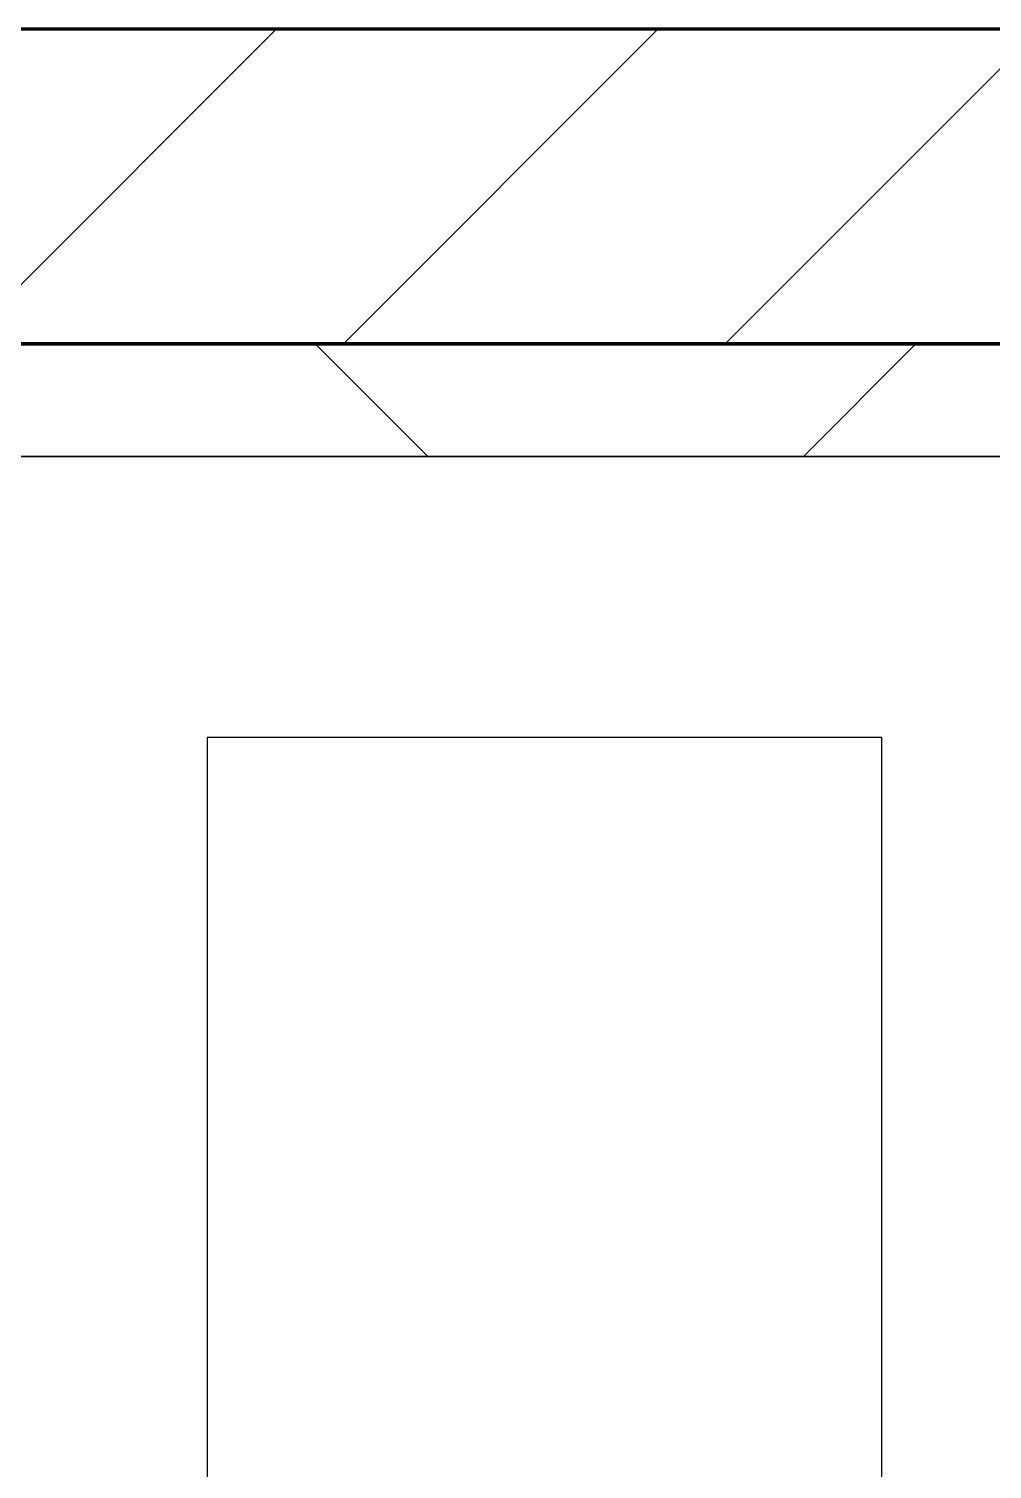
# Model space of a CAD drawing. Header units: millimetres. Extents: x -678720 to -601931, y -306 to 39239.
# Drawn here: x -653203 to -652775, y 8119 to 8759 of the extents above; entities that cross this region are included whole.
import ezdxf
from ezdxf.xclip import XClip

# ---------------------------------------------------------------- set-up
doc = ezdxf.new("R2010")
doc.units = ezdxf.units.MM
doc.header["$XCLIPFRAME"] = 0
doc.layers.add('000 - WIPEOUT', color=250, linetype='Continuous')
doc.layers.add('A11_ALU.SOLID SHEET', color=2, linetype='Continuous')
for name, color, linetype, lineweight in [('A-GLAZ-CURT', 2, 'Continuous', 9), ('A-WALL', 5, 'Continuous', 35), ('A-WALL-FNSH', 2, 'Continuous', 35), ('A-WALL-PATT', 1, 'Continuous', 35)]:
    doc.layers.add(name, color=color, linetype=linetype, lineweight=lineweight)

# ---------------------------------------------------------------- blocks, each defined once
blk = doc.blocks.new('PPLS-PP19_Custom Tile Pattern - Custom Tile Pattern-V56-4234-01 ENLARGED MULTI-PURPOSE LEVEL - REFLECTED CEILING PLAN - SHEET 5')
at = {"layer": 'A-GLAZ-CURT'}
for p, q in [((-300, 0), (300, 0)), ((300, 0), (-300, 0)), ((195.99, 0), (213.31, 0)), ((213.31, 0), (195.99, 0)), ((230.06, 0), (300, 0)), ((-300, -50), (300, -50)), ((300, -50), (-300, -50))]:
    blk.add_line(p, q, dxfattribs=at)
for points, knots in [([(-300, 0), (-284.65, 0), (-236.57, 0), (-174.61, 0), (-129.95, 0), (-110.8, 0), (-99.5, 0), (-91.46, 0)], [-5323.127839, -5323.127839, -5323.127839, -5323.127839, -4502.809032, -2700.551212, -1002.059161, -460.363443, 0, 0, 0, 0]), ([(-26.75, 0), (-27.82, 0), (-36.18, 0), (-53.55, 0), (-78.2, 0), (-110.94, 0), (-130.16, 0), (-146.68, 0), (-148.42, 0)], [-8718.362214, -8718.362214, -8718.362214, -8718.362214, -8532.293389, -8073.216054, -7508.296369, -7004.680444, -6449.282163, -6299.674787, -6299.674787, -6299.674787, -6299.674787]), ([(-148.05, 0), (-146.2, 0), (-141.27, 0), (-127.26, 0), (-107.3, 0), (-90.42, 0), (-75.26, 0), (-68.41, 0), (-65.12, 0), (-63.63, 0)], [-4789.005191, -4789.005191, -4789.005191, -4789.005191, -4440.880425, -4054.690705, -3793.097032, -3402.597032, -3144.956779, -3050.982048, -2969.237017, -2969.237017, -2969.237017, -2969.237017]), ([(-82.28, 0), (-82.47, 0), (-96.21, 0), (-117.94, 0), (-143.5, 0), (-148, 0)], [-18960.690703, -18960.690703, -18960.690703, -18960.690703, -18935.241197, -17136.203329, -16763.650414, -16763.650414, -16763.650414, -16763.650414]), ([(-86.16, 0), (-91.37, 0), (-104.13, 0), (-122.65, 0), (-139.03, 0), (-146.11, 0), (-146.95, 0)], [-1681.3698, -1681.3698, -1681.3698, -1681.3698, -1374.161226, -945.742622, -741.901385, -489.130243, -489.130243, -489.130243, -489.130243]), ([(-134.15, 0), (-133.32, 0), (-130.31, 0), (-117.33, 0), (-92.04, 0), (-74.02, 0), (-62.74, 0), (-60.36, 0), (-59.97, 0)], [-7657.439573, -7657.439573, -7657.439573, -7657.439573, -7293.749979, -6839.55839, -6236.997189, -5713.340575, -5140.470607, -5006.787413, -5006.787413, -5006.787413, -5006.787413]), ([(-126.5, 0), (-122.44, 0), (-108.71, 0), (-86.68, 0), (-63.44, 0), (-54.4, 0), (-48.53, 0), (-31.15, 0), (-23.32, 0), (-16.21, 0)], [-5231.017328, -5231.017328, -5231.017328, -5231.017328, -4994.692869, -4542.524482, -4008.285538, -3689.699207, -3546.54457, -3315.260113, -2881.056612, -2881.056612, -2881.056612, -2881.056612]), ([(-125.15, 0), (-124.93, 0), (-121.96, 0), (-113.01, 0), (-98.9, 0), (-85.29, 0), (-71.67, 0), (-65.93, 0), (-65.07, 0)], [-3362.7396, -3362.7396, -3362.7396, -3362.7396, -3342.215224, -3074.362186, -2902.289527, -2605.247022, -2322.099534, -2241.8264, -2241.8264, -2241.8264, -2241.8264]), ([(-36.33, 0), (-36.43, 0), (-37.27, 0), (-45.02, 0), (-46.13, 0), (-60.59, 0), (-81.23, 0), (-99.51, 0), (-114.02, 0), (-117.28, 0), (-118.78, 0)], [-1855.773136, -1855.773136, -1855.773136, -1855.773136, -1810.870157, -1672.078046, -1405.135169, -1060.00838, -740.068933, -229.489605, -116.330425, 0, 0, 0, 0]), ([(-36.62, 0), (-36.62, 0), (-40.35, 0), (-44.32, 0), (-58.97, 0), (-85.2, 0), (-107.61, 0), (-116.56, 0), (-117.56, 0)], [-4069.478503, -4069.478503, -4069.478503, -4069.478503, -3858.647035, -3538.256648, -2842.901703, -2193.204658, -1433.981041, -985.49888, -985.49888, -985.49888, -985.49888]), ([(-115.82, 0), (-114.96, 0), (-110.41, 0), (-96.78, 0), (-71.33, 0), (-42.53, 0), (-12.78, 0), (4.23, 0), (9.64, 0), (10.14, 0), (10.18, 0)], [-5724.064692, -5724.064692, -5724.064692, -5724.064692, -5430.283136, -5103.229623, -4799.173296, -4065.652676, -3589.737505, -3285.047089, -3066.359526, -3044.715262, -3044.715262, -3044.715262, -3044.715262]), ([(9.32, 0), (9.08, 0), (7.65, 0), (2.57, 0), (-12.23, 0), (-25.64, 0), (-40, 0), (-56.24, 0), (-75.59, 0), (-94, 0), (-112.01, 0), (-114.94, 0), (-115.63, 0)], [-2922.926651, -2922.926651, -2922.926651, -2922.926651, -2882.788014, -2720.818881, -2518.50168, -2125.455881, -1792.521578, -1466.981642, -1208.454564, -789.402658, -501.969187, -243.577221, -243.577221, -243.577221, -243.577221]), ([(-91.46, 0), (-90.09, 0), (-84.7, 0), (-77.43, 0), (-72.73, 0), (-72.64, 0), (-72.64, 0)], [-19832.387487, -19832.387487, -19832.387487, -19832.387487, -19753.885894, -19541.04734, -19478.625389, -19471.062469, -19471.062469, -19471.062469, -19471.062469]), ([(-82.1, 0), (-82.53, 0), (-83.02, 0), (-83.28, 0), (-83.28, 0)], [-1498.679341, -1498.679341, -1498.679341, -1498.679341, -1424.436217, -1393.971743, -1393.971743, -1393.971743, -1393.971743]), ([(-83.28, 0), (-83.28, 0), (-82.91, 0), (-76.14, 0), (-62.97, 0), (-48.14, 0), (-36.49, 0), (-33.57, 0), (-29.94, 0), (-28.57, 0)], [-1393.4169, -1393.4169, -1393.4169, -1393.4169, -1353.722004, -1274.333717, -1073.56893, -651.549973, -296.515819, -83.513472, 0, 0, 0, 0]), ([(-63.96, 0), (-64.13, 0), (-71.13, 0), (-77.96, 0), (-82.09, 0)], [-2171.769325, -2171.769325, -2171.769325, -2171.769325, -2007.031671, -1761.754122, -1761.754122, -1761.754122, -1761.754122]), ([(-29.03, 0), (-33.97, 0), (-43.74, 0), (-56.37, 0), (-71.66, 0), (-77.19, 0), (-81.21, 0), (-82.06, 0)], [-2680.714891, -2680.714891, -2680.714891, -2680.714891, -2413.671296, -2161.752162, -2006.592567, -1646.621388, -1501.200339, -1501.200339, -1501.200339, -1501.200339]), ([(-66.39, 0), (-66.39, 0), (-63.63, 0), (-53.63, 0), (-34.42, 0), (-29.82, 0), (-29.19, 0)], [-2493.31794, -2493.31794, -2493.31794, -2493.31794, -2315.303971, -1809.437387, -963.711516, -666.19313, -666.19313, -666.19313, -666.19313]), ([(-16.17, 0), (-28.73, 0), (-48.71, 0), (-65.77, 0), (-66.37, 0), (-66.38, 0)], [-3657.809562, -3657.809562, -3657.809562, -3657.809562, -2981.410125, -2542.574734, -2498.224237, -2498.224237, -2498.224237, -2498.224237]), ([(-63.63, 0), (-61.49, 0), (-57.39, 0), (-54.49, 0), (-45.2, 0), (-40.79, 0), (-40.46, 0), (-40.44, 0)], [-2969.237017, -2969.237017, -2969.237017, -2969.237017, -2851.217951, -2734.127174, -2474.780881, -2410.990208, -2350.645972, -2350.645972, -2350.645972, -2350.645972]), ([(-58.83, 0), (-58.37, 0), (-57.29, 0), (-54.23, 0), (-46.33, 0), (-42.62, 0), (-41.76, 0)], [-4859.52896, -4859.52896, -4859.52896, -4859.52896, -4680.891996, -4469.85053, -4321.566175, -4270.495146, -4270.495146, -4270.495146, -4270.495146]), ([(-51.83, 0), (-51.83, 0), (-51.78, 0), (-47.4, 0), (-46.01, 0), (-40.22, 0), (-36.78, 0)], [-632.814994, -632.814994, -632.814994, -632.814994, -627.965721, -508.377888, -260.442412, 0, 0, 0, 0]), ([(49.76, 0), (44.85, 0), (35.84, 0), (24.07, 0), (12.82, 0), (-2.9, 0), (-20.62, 0), (-32.81, 0), (-44.85, 0), (-51.43, 0), (-51.79, 0)], [-2570.991214, -2570.991214, -2570.991214, -2570.991214, -2313.748533, -2106.613311, -1925.670641, -1617.263037, -1290.787923, -1039.307308, -819.71621, -644.910881, -644.910881, -644.910881, -644.910881]), ([(-41.76, 0), (-39.9, 0), (-37.72, 0), (-36.92, 0), (-36.77, 0)], [-4270.495146, -4270.495146, -4270.495146, -4270.495146, -4161.040818, -4106.245333, -4106.245333, -4106.245333, -4106.245333]), ([(-36.78, 0), (-32.43, 0), (-19.22, 0), (8.83, 0), (43.36, 0), (70.92, 0), (82.12, 0), (83.66, 0)], [-6191.144455, -6191.144455, -6191.144455, -6191.144455, -5862.463379, -5340.621928, -4573.028122, -4094.177415, -3869.465285, -3869.465285, -3869.465285, -3869.465285]), ([(-36.29, 0), (-36.29, 0), (-34.66, 0), (-28.88, 0), (-26.95, 0), (-26.54, 0)], [-9150.272121, -9150.272121, -9150.272121, -9150.272121, -9057.163041, -8919.836787, -8834.607043, -8834.607043, -8834.607043, -8834.607043]), ([(-16.16, 0), (-18.31, 0), (-25.77, 0), (-34.76, 0), (-36.04, 0)], [-9529.573478, -9529.573478, -9529.573478, -9529.573478, -9424.652049, -9182.880979, -9182.880979, -9182.880979, -9182.880979]), ([(-33.34, 0), (-33.34, 0), (-32.93, 0), (-31.16, 0), (-30.52, 0)], [-2415.024266, -2415.024266, -2415.024266, -2415.024266, -2357.633367, -2323.618664, -2323.618664, -2323.618664, -2323.618664]), ([(49.74, 0), (47.03, 0), (38.43, 0), (24.74, 0), (2.64, 0), (-17.84, 0), (-30.57, 0), (-31.82, 0), (-32, 0)], [-4247.058207, -4247.058207, -4247.058207, -4247.058207, -4098.545751, -3766.694881, -3333.063701, -2994.501669, -2698.150104, -2614.070998, -2614.070998, -2614.070998, -2614.070998]), ([(-30.76, 0), (-30.73, 0), (-29.99, 0), (-23.75, 0), (-16.42, 0), (-16.21, 0)], [-54176.191683, -54176.191683, -54176.191683, -54176.191683, -54157.274271, -53749.15266, -53737.067278, -53737.067278, -53737.067278, -53737.067278]), ([(-30.52, 0), (-27.11, 0), (-22.9, 0), (-17.95, 0), (-16.19, 0)], [-2323.618664, -2323.618664, -2323.618664, -2323.618664, -2142.497158, -2048.359745, -2048.359745, -2048.359745, -2048.359745]), ([(-16.13, 0), (-17, 0), (-19.96, 0), (-25.97, 0), (-29.52, 0), (-30.21, 0)], [-54954.957217, -54954.957217, -54954.957217, -54954.957217, -54789.006179, -54461.685999, -54290.791712, -54290.791712, -54290.791712, -54290.791712]), ([(8.33, 0), (8.19, 0), (7.18, 0), (0.32, 0), (-13.89, 0), (-24.92, 0), (-29.03, 0)], [-3574.286521, -3574.286521, -3574.286521, -3574.286521, -3526.962355, -3285.499107, -2903.012179, -2680.714891, -2680.714891, -2680.714891, -2680.714891]), ([(-28.98, 0), (-28.66, 0), (-27.39, 0), (-24.45, 0), (-22.56, 0)], [-166.548282, -166.548282, -166.548282, -166.548282, -102.06493, 0, 0, 0, 0]), ([(-28.57, 0), (-26.93, 0), (-20.29, 0), (-11.45, 0), (2.08, 0), (13.15, 0), (21.24, 0), (24.62, 0), (24.72, 0), (24.72, 0)], [-5361.429781, -5361.429781, -5361.429781, -5361.429781, -5261.36855, -5050.479954, -4785.90057, -4596.498881, -4445.288762, -4384.376941, -4376.041937, -4376.041937, -4376.041937, -4376.041937]), ([(-16.02, 0), (-15.84, 0), (-14.88, 0), (-11.36, 0), (-7.66, 0), (-6.6, 0), (-6.44, 0)], [-56353.592234, -56353.592234, -56353.592234, -56353.592234, -56344.022017, -56303.229861, -56166.290093, -56124.392176, -56124.392176, -56124.392176, -56124.392176]), ([(30.82, 0), (29.27, 0), (20.14, 0), (5.26, 0), (-8.81, 0), (-16, 0)], [-10462.034656, -10462.034656, -10462.034656, -10462.034656, -10363.088938, -9884.23066, -9532.07602, -9532.07602, -9532.07602, -9532.07602]), ([(31.18, 0), (25.97, 0), (11.99, 0), (-3.89, 0), (-14.31, 0), (-15.82, 0)], [-4496.803627, -4496.803627, -4496.803627, -4496.803627, -4222.080604, -3745.412743, -3664.062215, -3664.062215, -3664.062215, -3664.062215]), ([(-15.39, 0), (-8.27, 0), (8.61, 0), (15.02, 0), (22.91, 0), (31, 0), (39.04, 0), (51.19, 0), (58.74, 0), (61.34, 0), (61.45, 0)], [-2864.387349, -2864.387349, -2864.387349, -2864.387349, -2439.246196, -2084.094819, -1956.422387, -1818.904206, -1645.594513, -1443.202566, -1228.752106, -1120.932285, -1120.932285, -1120.932285, -1120.932285]), ([(-15.34, 0), (-9.38, 0), (7.66, 0), (22.06, 0), (37.44, 0), (45.92, 0), (57.76, 0), (64.47, 0), (72.74, 0), (75.22, 0), (76.03, 0), (76.21, 0)], [-2033.166331, -2033.166331, -2033.166331, -2033.166331, -1716.209403, -1206.526904, -1089.329421, -901.315459, -753.071572, -495.328968, -421.953223, -334.951786, -290.452333, -290.452333, -290.452333, -290.452333]), ([(-15.19, 0), (-13.07, 0), (7.48, 0), (31.54, 0), (46.53, 0), (48.88, 0)], [-461.142613, -461.142613, -461.142613, -461.142613, -429.606584, -390.253598, -382.965103, -382.965103, -382.965103, -382.965103]), ([(-6.54, 0), (-6.73, 0), (-7.2, 0), (-7.6, 0), (-7.79, 0)], [-56009.792147, -56009.792147, -56009.792147, -56009.792147, -55949.290093, -55895.192118, -55895.192118, -55895.192118, -55895.192118]), ([(-2.63, 0), (-2.47, 0), (-1.22, 0), (4.92, 0), (15.97, 0), (22.54, 0), (24.49, 0)], [-226.825321, -226.825321, -226.825321, -226.825321, -220.269177, -206.416616, -198.214427, -187.717507, -187.717507, -187.717507, -187.717507]), ([(48.61, 0), (44.31, 0), (33.15, 0), (12, 0), (3.08, 0), (-1.67, 0), (-2.25, 0)], [-320.684075, -320.684075, -320.684075, -320.684075, -307.516438, -285.83788, -246.234814, -234.646884, -234.646884, -234.646884, -234.646884]), ([(24.69, 0), (24.54, 0), (20.99, 0), (15.48, 0), (10.8, 0), (9.63, 0)], [-4368.572414, -4368.572414, -4368.572414, -4368.572414, -4306.476363, -4080.000647, -3772.857994, -3772.857994, -3772.857994, -3772.857994]), ([(18.16, 0), (19.15, 0), (24.25, 0), (25.66, 0), (26.12, 0)], [-5700.113719, -5700.113719, -5700.113719, -5700.113719, -5554.232259, -5302.431367, -5302.431367, -5302.431367, -5302.431367]), ([(114.39, 0), (114.2, 0), (112.08, 0), (105.42, 0), (92.38, 0), (85.59, 0), (74.4, 0), (62.26, 0), (51.85, 0), (43.81, 0), (29.53, 0), (20.67, 0), (18.85, 0), (18.16, 0)], [-8148.58938, -8148.58938, -8148.58938, -8148.58938, -8105.191388, -7723.759874, -7531.75727, -7135.649961, -6924.452779, -6738.82075, -6548.303034, -6314.283804, -6135.05769, -5972.647715, -5832.674503, -5832.674503, -5832.674503, -5832.674503]), ([(27.44, 0), (27.9, 0), (29.54, 0), (38.07, 0), (53.39, 0), (71.67, 0), (84.83, 0), (86.01, 0), (92.51, 0), (94.33, 0)], [-5037.309798, -5037.309798, -5037.309798, -5037.309798, -4887.603822, -4705.298446, -4353.683244, -3960.84581, -3759.045785, -3336.541051, -2783.776468, -2783.776468, -2783.776468, -2783.776468]), ([(27.89, 0), (29.09, 0), (33.4, 0), (42.88, 0), (49.02, 0), (49.75, 0)], [-147.777612, -147.777612, -147.777612, -147.777612, -135.792042, -118.513713, -116.210437, -116.210437, -116.210437, -116.210437]), ([(53.18, 0), (53.06, 0), (52.22, 0), (44.99, 0), (36.46, 0), (30.82, 0)], [-622.740158, -622.740158, -622.740158, -622.740158, -566.066452, -360.610861, 0, 0, 0, 0]), ([(136.44, 0), (121.66, 0), (86.93, 0), (51.16, 0), (31.18, 0)], [-106.750556, -106.750556, -106.750556, -106.750556, -59.610984, 0, 0, 0, 0]), ([(49.75, 0), (48.84, 0), (45.41, 0), (41.18, 0), (36.02, 0), (35.54, 0), (35.54, 0)], [-336.736076, -336.736076, -336.736076, -336.736076, -334.000314, -326.15566, -319.318397, -317.489778, -317.489778, -317.489778, -317.489778]), ([(36.29, 0), (37.77, 0), (43.53, 0), (48.12, 0), (49.8, 0)], [-314.598523, -314.598523, -314.598523, -314.598523, -305.899624, -300.296206, -300.296206, -300.296206, -300.296206]), ([(103.09, 0), (101.08, 0), (86.31, 0), (68.18, 0), (52.47, 0), (49.74, 0)], [-375.435014, -375.435014, -375.435014, -375.435014, -369.147452, -330.153101, -321.835161, -321.835161, -321.835161, -321.835161]), ([(49.75, 0), (61.31, 0), (91.34, 0), (120.63, 0), (138.28, 0), (138.53, 0)], [-382.070034, -382.070034, -382.070034, -382.070034, -346.313304, -291.370682, -290.5735, -290.5735, -290.5735, -290.5735]), ([(115.69, 0), (112.27, 0), (97.99, 0), (76.86, 0), (58.59, 0), (51.27, 0), (49.76, 0)], [-416.579938, -416.579938, -416.579938, -416.579938, -401.860199, -357.622665, -341.267687, -336.738185, -336.738185, -336.738185, -336.738185]), ([(50.12, 0), (55.78, 0), (72.89, 0), (97.21, 0), (110.66, 0), (115.66, 0)], [-115.825696, -115.825696, -115.825696, -115.825696, -97.899267, -63.759246, -48.363399, -48.363399, -48.363399, -48.363399]), ([(50.21, 0), (53.95, 0), (66.49, 0), (91.29, 0), (108.27, 0), (115.13, 0)], [-299.838748, -299.838748, -299.838748, -299.838748, -287.17622, -249.500363, -211.280101, -211.280101, -211.280101, -211.280101]), ([(76.63, 0), (74.8, 0), (67.65, 0), (58.32, 0), (51.3, 0), (50.25, 0)], [-3095.572228, -3095.572228, -3095.572228, -3095.572228, -2950.589685, -2634.532728, -2579.643523, -2579.643523, -2579.643523, -2579.643523]), ([(70.61, 0), (66.16, 0), (58.85, 0), (51.67, 0), (50.45, 0)], [-4647.237329, -4647.237329, -4647.237329, -4647.237329, -4326.416877, -4259.967552, -4259.967552, -4259.967552, -4259.967552]), ([(61.47, 0), (61.47, 0), (61.21, 0), (54.61, 0), (53.71, 0), (53.56, 0)], [-1113.311073, -1113.311073, -1113.311073, -1113.311073, -1096.402191, -891.204116, -747.28819, -747.28819, -747.28819, -747.28819]), ([(76.22, 0), (75.58, 0), (73.64, 0), (71.05, 0), (70.61, 0)], [-193.634889, -193.634889, -193.634889, -193.634889, -31.537676, 0, 0, 0, 0]), ([(94.4, 0), (94.4, 0), (94.64, 0), (99.11, 0), (108.97, 0), (120.79, 0), (139.94, 0), (163.31, 0), (185.23, 0), (193.62, 0), (194.69, 0), (194.79, 0)], [-2348.345796, -2348.345796, -2348.345796, -2348.345796, -2310.419338, -2233.599744, -2052.234781, -1843.028543, -1530.39897, -1095.004608, -529.74427, -295.064701, -265.121568, -265.121568, -265.121568, -265.121568]), ([(129.02, 0), (129.02, 0), (124.41, 0), (122.35, 0), (114.96, 0), (108.04, 0), (103.09, 0)], [-35.386604, -35.386604, -35.386604, -35.386604, -31.430235, -22.807238, -15.488593, 0, 0, 0, 0]), ([(115.28, 0), (114.98, 0), (113.35, 0), (111.98, 0), (105.66, 0), (105.23, 0), (105.23, 0)], [-9263.659506, -9263.659506, -9263.659506, -9263.659506, -9220.200448, -9012.77275, -8966.157302, -8929.495943, -8929.495943, -8929.495943, -8929.495943]), ([(105.26, 0), (105.52, 0), (111.01, 0), (112.65, 0), (113.59, 0)], [-8920.561005, -8920.561005, -8920.561005, -8920.561005, -8814.835624, -8577.462505, -8577.462505, -8577.462505, -8577.462505]), ([(157.9, 0), (156.77, 0), (151.67, 0), (143.29, 0), (134.04, 0), (126.24, 0), (119.6, 0), (116.9, 0), (115.63, 0)], [-10292.955006, -10292.955006, -10292.955006, -10292.955006, -10098.273015, -9847.788484, -9677.714971, -9567.007022, -9453.21225, -9279.917139, -9279.917139, -9279.917139, -9279.917139]), ([(115.7, 0), (118.44, 0), (127.67, 0), (132.42, 0), (134.6, 0)], [-210.227842, -210.227842, -210.227842, -210.227842, -194.761443, -152.241002, -152.241002, -152.241002, -152.241002]), ([(116.09, 0), (119, 0), (123.33, 0), (128.63, 0), (128.95, 0)], [-47.927874, -47.927874, -47.927874, -47.927874, -39.050993, -35.895543, -35.895543, -35.895543, -35.895543]), ([(168.37, 0), (167.68, 0), (162.47, 0), (148.77, 0), (125.98, 0), (116.62, 0)], [-543.375029, -543.375029, -543.375029, -543.375029, -530.793311, -458.593899, -417.916945, -417.916945, -417.916945, -417.916945]), ([(128.58, 0), (128.8, 0), (130.16, 0), (139.26, 0), (152.67, 0), (161.24, 0), (162.19, 0), (162.75, 0)], [-633.326174, -633.326174, -633.326174, -633.326174, -627.736123, -618.981161, -602.094757, -592.980799, -581.414464, -581.414464, -581.414464, -581.414464]), ([(137.1, 0), (136, 0), (133.64, 0), (129.87, 0), (129.11, 0)], [-670.405967, -670.405967, -670.405967, -670.405967, -651.020627, -640.742133, -640.742133, -640.742133, -640.742133]), ([(193.8, 0), (193.33, 0), (190.11, 0), (183.13, 0), (171, 0), (161.95, 0), (161.28, 0), (158.35, 0), (157.85, 0), (157.77, 0)], [-11665.349007, -11665.349007, -11665.349007, -11665.349007, -11565.880756, -11105.624034, -10839.086983, -10768.332124, -10666.779182, -10580.760289, -10550.278881, -10550.278881, -10550.278881, -10550.278881]), ([(300, 0), (286.53, 0), (254.22, 0), (207.11, 0), (177.41, 0), (159.34, 0), (158.33, 0), (158.3, 0)], [-285.253232, -285.253232, -285.253232, -285.253232, -244.693688, -187.987675, -143.776725, -129.632772, -123.352749, -123.352749, -123.352749, -123.352749]), ([(159.07, 0), (159.13, 0), (160.84, 0), (165.21, 0), (174.15, 0), (185.98, 0), (208.82, 0), (219.42, 0), (230.06, 0)], [-115.643202, -115.643202, -115.643202, -115.643202, -114.681583, -87.660824, -65.295536, -41.623857, -24.459831, 0, 0, 0, 0]), ([(162.75, 0), (165.4, 0), (170.91, 0), (172.61, 0), (172.61, 0)], [-111.264224, -111.264224, -111.264224, -111.264224, -56.742688, -19.085662, -19.085662, -19.085662, -19.085662]), ([(247.1, 0), (246.76, 0), (245.04, 0), (238.34, 0), (226.56, 0), (221.1, 0), (200.27, 0), (182.99, 0), (174.27, 0), (169.67, 0), (168.99, 0)], [-9649.085549, -9649.085549, -9649.085549, -9649.085549, -9581.591397, -9406.094246, -9221.510254, -9016.44624, -8717.832359, -8253.978395, -8152.463617, -8069.855175, -8069.855175, -8069.855175, -8069.855175]), ([(215.22, 0), (214.62, 0), (210.55, 0), (203.98, 0), (187.54, 0), (175.3, 0), (169.49, 0)], [-203.825446, -203.825446, -203.825446, -203.825446, -198.527383, -184.406837, -162.427601, -142.916156, -142.916156, -142.916156, -142.916156]), ([(171.51, 0), (176.48, 0), (193.23, 0), (201.73, 0), (208.81, 0), (213.9, 0), (241.96, 0), (266.73, 0), (281.71, 0), (291.71, 0), (296.52, 0), (297.86, 0), (298.09, 0)], [-7971.819559, -7971.819559, -7971.819559, -7971.819559, -7784.112253, -7606.717214, -7289.299508, -7042.621073, -6582.165592, -6068.460911, -5766.029927, -5566.724884, -5280.360606, -5199.253518, -5199.253518, -5199.253518, -5199.253518]), ([(172.07, 0), (177.66, 0), (187.87, 0), (201.08, 0), (207.47, 0), (213.96, 0), (215.11, 0)], [-255.364076, -255.364076, -255.364076, -255.364076, -237.955587, -223.92608, -215.862851, -208.75215, -208.75215, -208.75215, -208.75215]), ([(247.29, 0), (239.48, 0), (227.37, 0), (219.94, 0), (219.02, 0)], [-11599.89954, -11599.89954, -11599.89954, -11599.89954, -11162.864862, -10856.732305, -10856.732305, -10856.732305, -10856.732305]), ([(219.9, 0), (220.86, 0), (227.84, 0), (242.06, 0), (246.54, 0), (246.96, 0)], [-10670.940496, -10670.940496, -10670.940496, -10670.940496, -10511.382485, -9925.173265, -9834.877357, -9834.877357, -9834.877357, -9834.877357]), ([(300, 0), (288.22, 0), (270.47, 0), (252.91, 0), (247.51, 0)], [-12528.858583, -12528.858583, -12528.858583, -12528.858583, -11905.454923, -11603.959789, -11603.959789, -11603.959789, -11603.959789]), ([(284.76, 0), (284.76, 0), (285.09, 0), (287.47, 0), (293.59, 0), (297.76, 0), (300, 0)], [-4110.630118, -4110.630118, -4110.630118, -4110.630118, -4053.389046, -3959.664717, -3862.421465, -3746.95702, -3746.95702, -3746.95702, -3746.95702]), ([(297.38, 0), (295.84, 0), (291.62, 0), (285.38, 0), (284.87, 0)], [-4803.172655, -4803.172655, -4803.172655, -4803.172655, -4358.271401, -4143.037883, -4143.037883, -4143.037883, -4143.037883])]:
    blk.add_open_spline(points, degree=3, knots=knots, dxfattribs=at)
for points in [[(-82.61, 0), (-83.79, 0), (-84.97, 0), (-86.16, 0)], [(-72.93, 0), (-75.34, 0), (-78.55, 0), (-82.08, 0)], [(-39.84, 0), (-39.08, 0), (-38.11, 0), (-37.36, 0)], [(-22.56, 0), (-20.49, 0), (-18.31, 0), (-16.17, 0)], [(-13, 0), (-13.74, 0), (-14.64, 0), (-15.78, 0)], [(24.49, 0), (25.23, 0), (25.72, 0), (26.04, 0)], [(80.35, 0), (79.57, 0), (78.27, 0), (76.63, 0)], [(84.06, 0), (83.48, 0), (82.41, 0), (81.72, 0)], [(168.74, 0), (168.74, 0), (169.81, 0), (171.51, 0)], [(195.11, 0), (194.91, 0), (194.44, 0), (193.8, 0)]]:
    blk.add_open_spline(points, degree=3, dxfattribs=at)
blk = doc.blocks.new('PPLS-PP19_Custom Tile Pattern - Custom Tile Pattern-V57-4234-01 ENLARGED MULTI-PURPOSE LEVEL - REFLECTED CEILING PLAN - SHEET 5')
at = {"layer": 'A-GLAZ-CURT'}
for p, q in [((-300, 0), (300, 0)), ((300, 0), (-300, 0)), ((-293.07, 0), (-275.75, 0)), ((-275.75, 0), (-293.07, 0)), ((-300, -50), (300, -50)), ((300, -50), (-300, -50))]:
    blk.add_line(p, q, dxfattribs=at)
at = {"layer": 'A-GLAZ-CURT', "flags": 128}
for points in [[(-300, 0), (-291.56, 0), (-283.3, 0), (-275.2, 0), (-267.26, 0), (-259.45, 0), (-251.77, 0), (-244.2, 0), (-236.74, 0), (-229.36, 0), (-222.06, 0), (-214.83, 0), (-207.71, 0), (-200.76, 0), (-194.02, 0), (-187.54, 0), (-181.38, 0), (-175.58, 0), (-170.25, 0), (-165.64, 0), (-162.01, 0), (-159.53, 0), (-157.46, 0), (-154.79, 0)], [(-155.53, 0), (-160.27, 0), (-164.95, 0), (-169.65, 0), (-174.47, 0), (-179.49, 0), (-184.81, 0), (-190.44, 0), (-196.37, 0), (-202.58, 0), (-209.04, 0), (-215.73, 0), (-222.63, 0), (-229.72, 0), (-236.97, 0), (-244.39, 0), (-251.96, 0), (-259.67, 0), (-267.51, 0), (-275.48, 0), (-283.55, 0), (-291.73, 0), (-300, 0)]]:
    blk.add_lwpolyline(points, dxfattribs=at)
at = {"layer": 'A-GLAZ-CURT'}
for points, knots in [([(-300, 0), (-284.65, 0), (-256.29, 0), (-231.57, 0), (-220.64, 0)], [-5323.127839, -5323.127839, -5323.127839, -5323.127839, -4502.809032, -3776.065743, -3776.065743, -3776.065743, -3776.065743]), ([(-220.64, 0), (-239.81, 0), (-265.25, 0), (-294.48, 0), (-300, 0)], [-14989.109874, -14989.109874, -14989.109874, -14989.109874, -13729.592194, -13439.944408, -13439.944408, -13439.944408, -13439.944408])]:
    blk.add_open_spline(points, degree=3, knots=knots, dxfattribs=at)
blk = doc.blocks.new('*U321')
at = {"layer": 'A-GLAZ-CURT', "rotation": 180}
for name, p in [('PPLS-PP19_Custom Tile Pattern - Custom Tile Pattern-V57-4234-01 ENLARGED MULTI-PURPOSE LEVEL - REFLECTED CEILING PLAN - SHEET 5', (-20465, -710)), ('PPLS-PP19_Custom Tile Pattern - Custom Tile Pattern-V56-4234-01 ENLARGED MULTI-PURPOSE LEVEL - REFLECTED CEILING PLAN - SHEET 5', (-19865, -710))]:
    blk.add_blockref(name, p, dxfattribs=at)
blk = doc.blocks.new('*U605')
at = {"color": 3}
blk.add_wipeout([(-275, -29250), (275, -29250), (275, -29550), (-275, -29550)], dxfattribs=at).dxf.layer = '000 - WIPEOUT'
at = {"layer": 'A11_ALU.SOLID SHEET', "color": 0, "linetype": 'ByBlock'}
blk.add_lwpolyline([(-275, -29550), (275, -29550), (275, -29250), (-275, -29250)], close=True, dxfattribs=at)
blk = doc.blocks.new('*U743')
blk.add_lwpolyline([(21173.36, -580), (28210, -580), (28210, -6849.96), (45954.15, -6849.96), (45954.15, 600), (82995.06, 600), (83086.47, 650), (90052, 650), (90392, 990), (103159.16, 990), (103159.16, 4990), (21173.36, 4990), (21173.36, 3485.45), (21203.36, 3485.45), (21203.36, 925.54), (21173.36, 925.54), (21173.36, -580)])
at = {"layer": 'A11_ALU.SOLID SHEET', "color": 0, "linetype": 'ByBlock', "rotation": 90}
blk.add_blockref('*U605', (62308.5, 4590), dxfattribs=at)

msp = doc.modelspace()

# ---------------------------------------------------------------- block references
at = {"layer": 'A11_ALU.SOLID SHEET'}
ref = msp.add_blockref('*U743', (-744682.37, 3579.02), dxfattribs=at)
XClip(ref).set_block_clipping_path([(69798.6834257276, -3885.5002684942), (120965.0023936313, 33679.9972602262)])

# ---------------------------------------------------------------- next in the draw order: hatches: boundary and pattern name
at = {"layer": 'A-WALL-PATT', "lineweight": 9}
h = msp.add_hatch(dxfattribs=at)
h.set_pattern_fill('FP_2', color=256, style=0, pattern_type=2)
h.set_pattern_definition([(45, (0, 0), (-84.852814, 84.852814), [])])
h.paths.add_polyline_path([(-645614.94, 8619.02), (-644025.62, 8619.02), (-644076.02, 8641.53), (-644079.79, 8639.36), (-644084.96, 8639.36), (-644091.03, 8644.02), (-644092.03, 8648.69), (-644157.37, 8677.88), (-644139.02, 8718.97), (-643915.31, 8619.02), (-632557.37, 8619.02), (-632557.37, 8759.02), (-674883.69, 8759.02), (-674883.69, 8619.02), (-672825.62, 8619.02), (-672876.02, 8641.53), (-672879.79, 8639.36), (-672884.96, 8639.36), (-672891.03, 8644.02), (-672892.03, 8648.69), (-672957.37, 8677.88), (-672939.02, 8718.97), (-672715.31, 8619.02), (-669225.62, 8619.02), (-669276.02, 8641.53), (-669279.79, 8639.36), (-669284.96, 8639.36), (-669291.03, 8644.02), (-669292.03, 8648.69), (-669357.37, 8677.88), (-669339.02, 8718.97), (-669115.31, 8619.02), (-665625.62, 8619.02), (-665676.02, 8641.53), (-665679.79, 8639.36), (-665684.96, 8639.36), (-665691.03, 8644.02), (-665692.03, 8648.69), (-665757.37, 8677.88), (-665739.02, 8718.97), (-665515.31, 8619.02), (-662025.62, 8619.02), (-662076.02, 8641.53), (-662079.79, 8639.36), (-662084.96, 8639.36), (-662091.03, 8644.02), (-662092.03, 8648.69), (-662157.37, 8677.88), (-662139.02, 8718.97), (-661915.31, 8619.02), (-658425.62, 8619.02), (-658476.02, 8641.53), (-658479.79, 8639.36), (-658484.96, 8639.36), (-658491.03, 8644.02), (-658492.03, 8648.69), (-658557.37, 8677.88), (-658539.02, 8718.97), (-658315.31, 8619.02), (-654825.62, 8619.02), (-654876.02, 8641.53), (-654879.79, 8639.36), (-654884.96, 8639.36), (-654891.03, 8644.02), (-654892.03, 8648.69), (-654957.37, 8677.88), (-654939.02, 8718.97), (-654715.31, 8619.02), (-651225.62, 8619.02), (-651276.02, 8641.53), (-651279.79, 8639.36), (-651284.96, 8639.36), (-651291.03, 8644.02), (-651292.03, 8648.69), (-651357.37, 8677.88), (-651339.02, 8718.97), (-651115.31, 8619.02), (-647625.62, 8619.02), (-647676.02, 8641.53), (-647679.79, 8639.36), (-647684.96, 8639.36), (-647691.03, 8644.02), (-647692.03, 8648.69), (-647757.37, 8677.88), (-647739.02, 8718.97), (-647515.31, 8619.02), (-645746.78, 8619.02)])
h = msp.add_hatch(dxfattribs=at)
h.set_pattern_fill('FP_3', color=256, style=0, pattern_type=2)
h.set_pattern_definition([(45, (0, 0), (-212.13203, 212.13203), []), (135, (0, 0), (-212.13203, -212.13203), [])])
h.paths.add_polyline_path([(-637582.37, 8569.02), (-637582.37, 8619.02), (-643915.31, 8619.02), (-643803.39, 8569.02), (-641132.34, 8569.02)])
h.paths.add_polyline_path([(-659985.63, 8569.02), (-658313.71, 8569.02), (-658425.62, 8619.02), (-661915.31, 8619.02), (-661803.39, 8569.02), (-660051.55, 8569.02)])
h.paths.add_polyline_path([(-653657.25, 8569.02), (-651113.71, 8569.02), (-651225.62, 8619.02), (-654715.31, 8619.02), (-654603.39, 8569.02), (-653782.37, 8569.02)])
h.paths.add_polyline_path([(-643913.71, 8569.02), (-644025.62, 8619.02), (-647515.31, 8619.02), (-647403.39, 8569.02), (-643966.93, 8569.02)])
h.paths.add_polyline_path([(-658203.39, 8569.02), (-654713.71, 8569.02), (-654825.62, 8619.02), (-658315.31, 8619.02), (-658205.78, 8570.08)])
h.paths.add_polyline_path([(-662292.85, 8569.02), (-661913.71, 8569.02), (-662025.62, 8619.02), (-665515.31, 8619.02), (-665403.39, 8569.02), (-662358.77, 8569.02)])
h.paths.add_polyline_path([(-647513.71, 8569.02), (-647625.62, 8619.02), (-651115.31, 8619.02), (-651003.39, 8569.02), (-647526.64, 8569.02)])
h.paths.add_polyline_path([(-666973.22, 8569.02), (-665513.71, 8569.02), (-665625.62, 8619.02), (-669115.31, 8619.02), (-669003.39, 8569.02), (-667105.06, 8569.02)])
h.paths.add_polyline_path([(-670928.45, 8569.02), (-669113.71, 8569.02), (-669225.62, 8619.02), (-672715.31, 8619.02), (-672603.39, 8569.02), (-670994.37, 8569.02)])
h.paths.add_polyline_path([(-672906.07, 8569.02), (-672713.71, 8569.02), (-672825.62, 8619.02), (-674883.69, 8619.02), (-674883.69, 8569.02), (-672957.37, 8569.02)])

# ---------------------------------------------------------------- next in the draw order: linework, layer by layer
at = {"layer": 'A-WALL', "color": 7, "lineweight": 70}
for p, q in [((-653782.37, 8759.02), (-651382.37, 8759.02)), ((-651382.37, 8619.02), (-653782.37, 8619.02)), ((-653782.37, 8619.02), (-651382.37, 8619.02))]:
    msp.add_line(p, q, dxfattribs=at)
at = {"layer": 'A-WALL-FNSH', "color": 250}
msp.add_line((-651382.37, 8569.02), (-653782.37, 8569.02), dxfattribs=at)

# ---------------------------------------------------------------- next in the draw order: block references
msp.add_blockref('*U321', (-633017.37, 9279.02))

doc.saveas('drawing.dxf')
